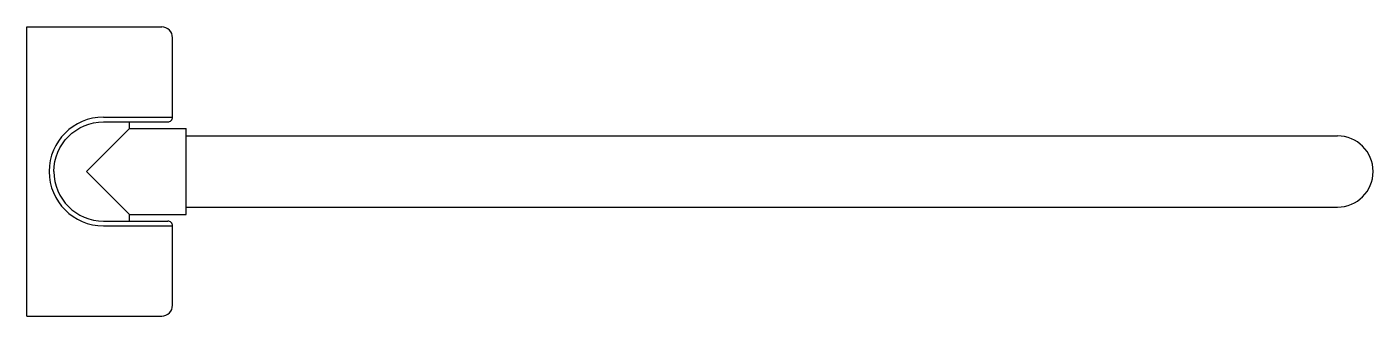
# Model space of a CAD drawing. Extents: x -11.281 to -10.68, y 0.136 to 0.265.
import ezdxf

# ---------------------------------------------------------------- set-up
doc = ezdxf.new("R2010")
doc.units = 0
doc.header["$LTSCALE"] = 0.215704
doc.header["$MEASUREMENT"] = 0
doc.linetypes.add('CONTINU', pattern=[0])
doc.layers.get('0').update_dxf_attribs({"linetype": 'CONTINUOUS'})

msp = doc.modelspace()

# ---------------------------------------------------------------- linework, layer by layer
at = {"linetype": 'CONTINU'}
for points in [[(-11.2807, 0.26475), (-11.22052, 0.26475)], [(-11.2807, 0.13571), (-11.2807, 0.26475)], [(-11.2157, 0.2245), (-11.2157, 0.25993)], [(-11.24652, 0.2245), (-11.2157, 0.2245)], [(-11.24652, 0.22238), (-11.21782, 0.22238)], [(-11.23487, 0.21949), (-11.23487, 0.22238)], [(-11.25413, 0.20023), (-11.23487, 0.21949)], [(-11.23487, 0.21949), (-11.2096, 0.21949)], [(-11.2096, 0.18097), (-11.2096, 0.21949)], [(-11.2096, 0.21612), (-10.69561, 0.21612)], [(-11.25413, 0.20023), (-11.23487, 0.18097)], [(-11.23487, 0.18097), (-11.2096, 0.18097)], [(-11.23487, 0.17808), (-11.23487, 0.18097)], [(-11.2096, 0.18434), (-10.69561, 0.18434)], [(-11.24652, 0.17808), (-11.21782, 0.17808)], [(-11.24652, 0.17596), (-11.2157, 0.17596)], [(-11.2157, 0.14052), (-11.2157, 0.17596)], [(-11.2807, 0.13571), (-11.22052, 0.13571)]]:
    msp.add_lwpolyline(points, dxfattribs=at)
for points in [[(-11.2157, 0.25993, 0.414704), (-11.22052, 0.26475)], [(-11.24652, 0.2245, 0.999949), (-11.24652, 0.17596)], [(-11.26866, 0.20023, -0.414072), (-11.24652, 0.22238)], [(-11.21782, 0.22238, 0.415076), (-11.2157, 0.2245)], [(-10.69561, 0.18434, 1), (-10.69561, 0.21612)], [(-11.26866, 0.20023, 0.414072), (-11.24652, 0.17808)], [(-11.2157, 0.17596, 0.414444), (-11.21782, 0.17808)], [(-11.22052, 0.13571, 0.414651), (-11.2157, 0.14052)]]:
    msp.add_lwpolyline(points, format="xyb", dxfattribs=at)

doc.saveas('drawing.dxf')
